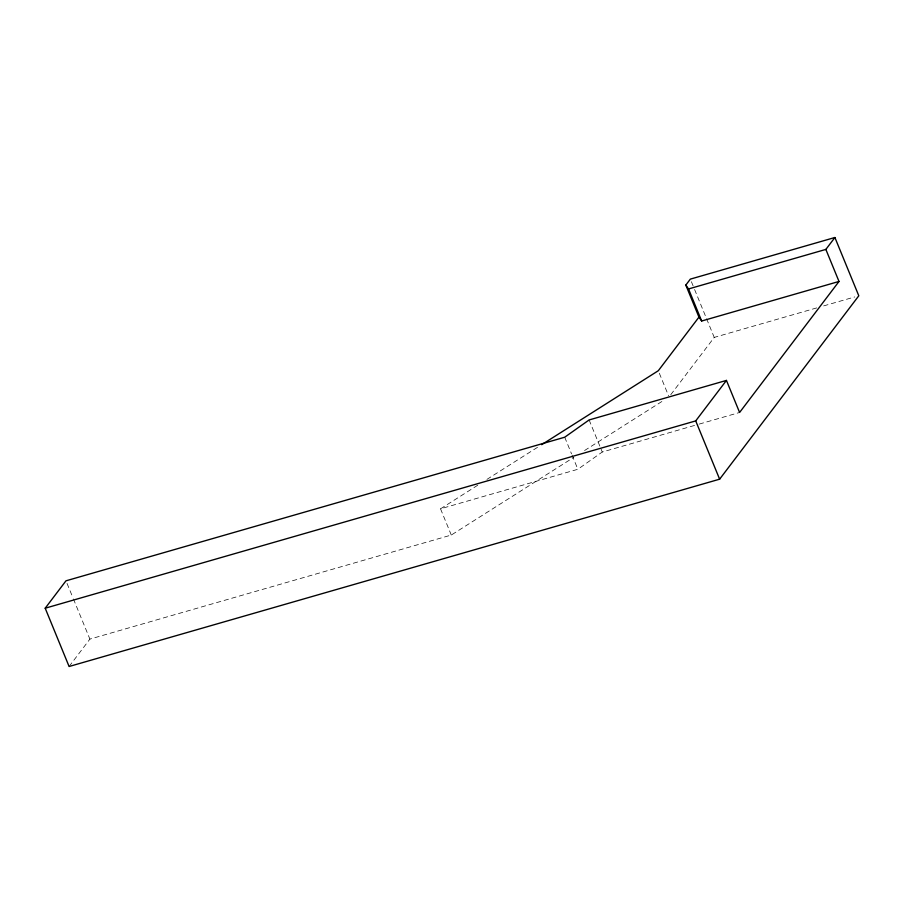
<?xml version="1.0" encoding="UTF-8"?>
<svg xmlns="http://www.w3.org/2000/svg" width="904" height="904" viewBox="0 0 904 904"><rect width="100%" height="100%" fill="white"/><g stroke="black" fill="none" stroke-linecap="round" stroke-linejoin="round"><path stroke-width="0.68" stroke-dasharray="4.52 3.39" d="M69.099 666.497L89.891 639.105L451.288 535.044L573.859 457.322M670.757 394.709L714.239 337.407L816.922 307.846M451.288 535.044L440.53 508.816L577.859 469.278L602.267 452.011L697.854 424.484M440.53 508.816L478.611 484.668M486.94 479.391L539.304 446.192M584.56 450.531L664.293 399.975M823.668 305.902L854.743 296.953M699.199 424.1L739.596 412.473M691.402 281.709L694.057 288.195M694.588 289.483L714.239 337.407M659.321 373.228L668.542 395.703M589.114 419.953L602.267 452.011M564.717 437.22L571.554 453.887M572.085 455.175L577.859 469.278M67.043 583.419L72.896 597.657M73.427 598.956L89.891 639.105"/><path stroke-width="1.36" d="M45.2 608.211L65.981 580.82L564.717 437.22L589.114 419.953L726.443 380.414L739.596 412.473L839.002 281.46L825.861 249.414L834.9 237.503L858.8 295.789L719.629 479.188L69.099 666.497L45.2 608.211L695.718 420.902L726.443 380.414M839.002 281.46L701.673 321.01L698.961 317.134L685.82 285.076L690.34 279.121L834.9 237.503M698.961 317.134L658.293 370.73L541.677 444.678M685.82 285.076L688.532 288.952L825.861 249.414M688.532 288.952L701.673 321.01M695.718 420.902L719.629 479.188"/></g></svg>
